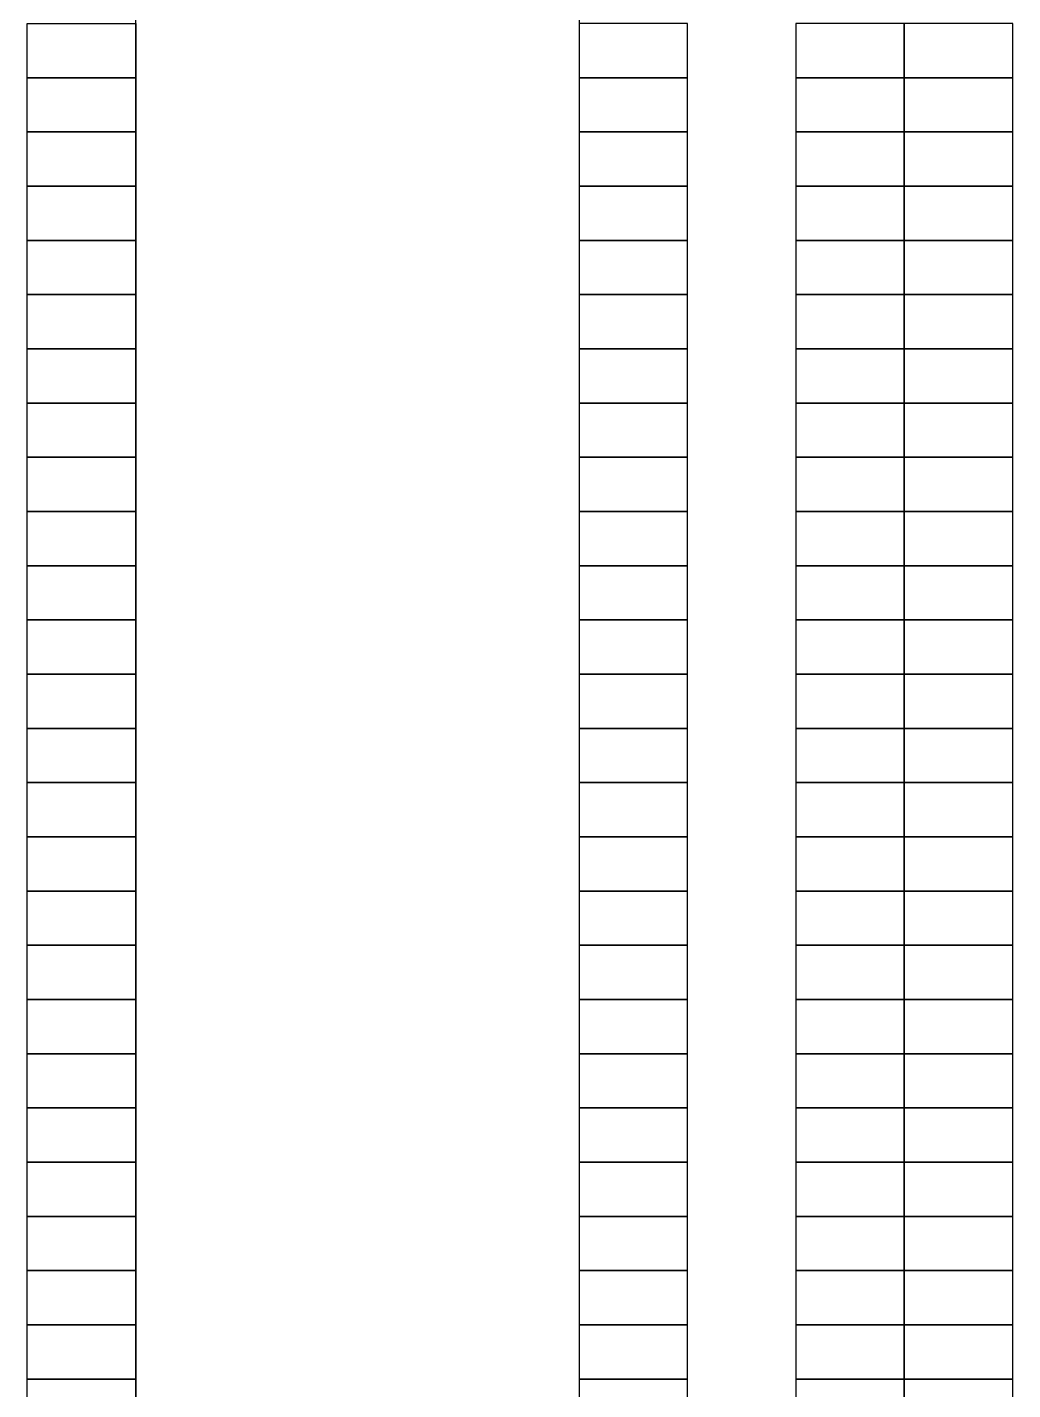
# Model space of a CAD drawing. Header units: millimetres. Extents: x 409504 to 410674, y 7402686 to 14806894.
# Drawn here: x 410014.6 to 410060, y 7402797 to 7402859.8 of the extents above; entities that cross this region are included whole.
import ezdxf

# ---------------------------------------------------------------- set-up
doc = ezdxf.new("R2010")
doc.units = ezdxf.units.MM
doc.layers.add('.. Vagas de Garagem', color=2, linetype='Continuous')
doc.layers.add('G_txareasdatas', color=1, linetype='Continuous')

msp = doc.modelspace()

# ---------------------------------------------------------------- linework, layer by layer
at = {"layer": '.. Vagas de Garagem'}
for points in [[(410014.597, 7402860.017), (410019.597, 7402860.017), (410019.597, 7402857.517), (410014.597, 7402857.517), (410014.597, 7402860.017)], [(410045.044, 7402860.017), (410040.044, 7402860.017), (410040.044, 7402857.517), (410045.044, 7402857.517), (410045.044, 7402860.017)], [(410055.044, 7402860.017), (410050.044, 7402860.017), (410050.044, 7402857.517), (410055.044, 7402857.517), (410055.044, 7402860.017)], [(410060.044, 7402860.017), (410055.044, 7402860.017), (410055.044, 7402857.517), (410060.044, 7402857.517), (410060.044, 7402860.017)], [(410014.597, 7402857.517), (410019.597, 7402857.517), (410019.597, 7402855.017), (410014.597, 7402855.017), (410014.597, 7402857.517)], [(410045.044, 7402857.517), (410040.044, 7402857.517), (410040.044, 7402855.017), (410045.044, 7402855.017), (410045.044, 7402857.517)], [(410055.044, 7402857.517), (410050.044, 7402857.517), (410050.044, 7402855.017), (410055.044, 7402855.017), (410055.044, 7402857.517)], [(410060.044, 7402857.517), (410055.044, 7402857.517), (410055.044, 7402855.017), (410060.044, 7402855.017), (410060.044, 7402857.517)], [(410014.597, 7402855.017), (410019.597, 7402855.017), (410019.597, 7402852.517), (410014.597, 7402852.517), (410014.597, 7402855.017)], [(410045.044, 7402855.017), (410040.044, 7402855.017), (410040.044, 7402852.517), (410045.044, 7402852.517), (410045.044, 7402855.017)], [(410055.044, 7402855.017), (410050.044, 7402855.017), (410050.044, 7402852.517), (410055.044, 7402852.517), (410055.044, 7402855.017)], [(410060.044, 7402855.017), (410055.044, 7402855.017), (410055.044, 7402852.517), (410060.044, 7402852.517), (410060.044, 7402855.017)], [(410014.597, 7402852.517), (410019.597, 7402852.517), (410019.597, 7402850.017), (410014.597, 7402850.017), (410014.597, 7402852.517)], [(410045.044, 7402852.517), (410040.044, 7402852.517), (410040.044, 7402850.017), (410045.044, 7402850.017), (410045.044, 7402852.517)], [(410055.044, 7402852.517), (410050.044, 7402852.517), (410050.044, 7402850.017), (410055.044, 7402850.017), (410055.044, 7402852.517)], [(410060.044, 7402852.517), (410055.044, 7402852.517), (410055.044, 7402850.017), (410060.044, 7402850.017), (410060.044, 7402852.517)], [(410014.597, 7402850.017), (410019.597, 7402850.017), (410019.597, 7402847.517), (410014.597, 7402847.517), (410014.597, 7402850.017)], [(410045.044, 7402850.017), (410040.044, 7402850.017), (410040.044, 7402847.517), (410045.044, 7402847.517), (410045.044, 7402850.017)], [(410055.044, 7402850.017), (410050.044, 7402850.017), (410050.044, 7402847.517), (410055.044, 7402847.517), (410055.044, 7402850.017)], [(410060.044, 7402850.017), (410055.044, 7402850.017), (410055.044, 7402847.517), (410060.044, 7402847.517), (410060.044, 7402850.017)], [(410014.597, 7402847.517), (410019.597, 7402847.517), (410019.597, 7402845.017), (410014.597, 7402845.017), (410014.597, 7402847.517)], [(410045.044, 7402847.517), (410040.044, 7402847.517), (410040.044, 7402845.017), (410045.044, 7402845.017), (410045.044, 7402847.517)], [(410055.044, 7402847.517), (410050.044, 7402847.517), (410050.044, 7402845.017), (410055.044, 7402845.017), (410055.044, 7402847.517)], [(410060.044, 7402847.517), (410055.044, 7402847.517), (410055.044, 7402845.017), (410060.044, 7402845.017), (410060.044, 7402847.517)], [(410014.597, 7402845.017), (410019.597, 7402845.017), (410019.597, 7402842.517), (410014.597, 7402842.517), (410014.597, 7402845.017)], [(410045.044, 7402845.017), (410040.044, 7402845.017), (410040.044, 7402842.517), (410045.044, 7402842.517), (410045.044, 7402845.017)], [(410055.044, 7402845.017), (410050.044, 7402845.017), (410050.044, 7402842.517), (410055.044, 7402842.517), (410055.044, 7402845.017)], [(410060.044, 7402845.017), (410055.044, 7402845.017), (410055.044, 7402842.517), (410060.044, 7402842.517), (410060.044, 7402845.017)], [(410014.597, 7402842.517), (410019.597, 7402842.517), (410019.597, 7402840.017), (410014.597, 7402840.017), (410014.597, 7402842.517)], [(410045.044, 7402842.517), (410040.044, 7402842.517), (410040.044, 7402840.017), (410045.044, 7402840.017), (410045.044, 7402842.517)], [(410055.044, 7402842.517), (410050.044, 7402842.517), (410050.044, 7402840.017), (410055.044, 7402840.017), (410055.044, 7402842.517)], [(410060.044, 7402842.517), (410055.044, 7402842.517), (410055.044, 7402840.017), (410060.044, 7402840.017), (410060.044, 7402842.517)], [(410014.597, 7402840.017), (410019.597, 7402840.017), (410019.597, 7402837.517), (410014.597, 7402837.517), (410014.597, 7402840.017)], [(410045.044, 7402840.017), (410040.044, 7402840.017), (410040.044, 7402837.517), (410045.044, 7402837.517), (410045.044, 7402840.017)], [(410055.044, 7402840.017), (410050.044, 7402840.017), (410050.044, 7402837.517), (410055.044, 7402837.517), (410055.044, 7402840.017)], [(410060.044, 7402840.017), (410055.044, 7402840.017), (410055.044, 7402837.517), (410060.044, 7402837.517), (410060.044, 7402840.017)], [(410014.597, 7402837.517), (410019.597, 7402837.517), (410019.597, 7402835.017), (410014.597, 7402835.017), (410014.597, 7402837.517)], [(410045.044, 7402837.517), (410040.044, 7402837.517), (410040.044, 7402835.017), (410045.044, 7402835.017), (410045.044, 7402837.517)], [(410055.044, 7402837.517), (410050.044, 7402837.517), (410050.044, 7402835.017), (410055.044, 7402835.017), (410055.044, 7402837.517)], [(410060.044, 7402837.517), (410055.044, 7402837.517), (410055.044, 7402835.017), (410060.044, 7402835.017), (410060.044, 7402837.517)], [(410014.597, 7402835.017), (410019.597, 7402835.017), (410019.597, 7402832.517), (410014.597, 7402832.517), (410014.597, 7402835.017)], [(410045.044, 7402835.017), (410040.044, 7402835.017), (410040.044, 7402832.517), (410045.044, 7402832.517), (410045.044, 7402835.017)], [(410055.044, 7402835.017), (410050.044, 7402835.017), (410050.044, 7402832.517), (410055.044, 7402832.517), (410055.044, 7402835.017)], [(410060.044, 7402835.017), (410055.044, 7402835.017), (410055.044, 7402832.517), (410060.044, 7402832.517), (410060.044, 7402835.017)], [(410014.597, 7402832.517), (410019.597, 7402832.517), (410019.597, 7402830.017), (410014.597, 7402830.017), (410014.597, 7402832.517)], [(410045.044, 7402832.517), (410040.044, 7402832.517), (410040.044, 7402830.017), (410045.044, 7402830.017), (410045.044, 7402832.517)], [(410055.044, 7402832.517), (410050.044, 7402832.517), (410050.044, 7402830.017), (410055.044, 7402830.017), (410055.044, 7402832.517)], [(410060.044, 7402832.517), (410055.044, 7402832.517), (410055.044, 7402830.017), (410060.044, 7402830.017), (410060.044, 7402832.517)], [(410014.597, 7402830.017), (410019.597, 7402830.017), (410019.597, 7402827.517), (410014.597, 7402827.517), (410014.597, 7402830.017)], [(410045.044, 7402830.017), (410040.044, 7402830.017), (410040.044, 7402827.517), (410045.044, 7402827.517), (410045.044, 7402830.017)], [(410055.044, 7402830.017), (410050.044, 7402830.017), (410050.044, 7402827.517), (410055.044, 7402827.517), (410055.044, 7402830.017)], [(410060.044, 7402830.017), (410055.044, 7402830.017), (410055.044, 7402827.517), (410060.044, 7402827.517), (410060.044, 7402830.017)], [(410014.597, 7402827.517), (410019.597, 7402827.517), (410019.597, 7402825.017), (410014.597, 7402825.017), (410014.597, 7402827.517)], [(410045.044, 7402827.517), (410040.044, 7402827.517), (410040.044, 7402825.017), (410045.044, 7402825.017), (410045.044, 7402827.517)], [(410055.044, 7402827.517), (410050.044, 7402827.517), (410050.044, 7402825.017), (410055.044, 7402825.017), (410055.044, 7402827.517)], [(410060.044, 7402827.517), (410055.044, 7402827.517), (410055.044, 7402825.017), (410060.044, 7402825.017), (410060.044, 7402827.517)], [(410014.597, 7402825.017), (410019.597, 7402825.017), (410019.597, 7402822.517), (410014.597, 7402822.517), (410014.597, 7402825.017)], [(410045.044, 7402825.017), (410040.044, 7402825.017), (410040.044, 7402822.517), (410045.044, 7402822.517), (410045.044, 7402825.017)], [(410055.044, 7402825.017), (410050.044, 7402825.017), (410050.044, 7402822.517), (410055.044, 7402822.517), (410055.044, 7402825.017)], [(410060.044, 7402825.017), (410055.044, 7402825.017), (410055.044, 7402822.517), (410060.044, 7402822.517), (410060.044, 7402825.017)], [(410014.597, 7402822.517), (410019.597, 7402822.517), (410019.597, 7402820.017), (410014.597, 7402820.017), (410014.597, 7402822.517)], [(410045.044, 7402822.517), (410040.044, 7402822.517), (410040.044, 7402820.017), (410045.044, 7402820.017), (410045.044, 7402822.517)], [(410055.044, 7402822.517), (410050.044, 7402822.517), (410050.044, 7402820.017), (410055.044, 7402820.017), (410055.044, 7402822.517)], [(410060.044, 7402822.517), (410055.044, 7402822.517), (410055.044, 7402820.017), (410060.044, 7402820.017), (410060.044, 7402822.517)], [(410014.597, 7402820.017), (410019.597, 7402820.017), (410019.597, 7402817.517), (410014.597, 7402817.517), (410014.597, 7402820.017)], [(410045.044, 7402820.017), (410040.044, 7402820.017), (410040.044, 7402817.517), (410045.044, 7402817.517), (410045.044, 7402820.017)], [(410055.044, 7402820.017), (410050.044, 7402820.017), (410050.044, 7402817.517), (410055.044, 7402817.517), (410055.044, 7402820.017)], [(410060.044, 7402820.017), (410055.044, 7402820.017), (410055.044, 7402817.517), (410060.044, 7402817.517), (410060.044, 7402820.017)], [(410014.597, 7402817.517), (410019.597, 7402817.517), (410019.597, 7402815.017), (410014.597, 7402815.017), (410014.597, 7402817.517)], [(410045.044, 7402817.517), (410040.044, 7402817.517), (410040.044, 7402815.017), (410045.044, 7402815.017), (410045.044, 7402817.517)], [(410055.044, 7402817.517), (410050.044, 7402817.517), (410050.044, 7402815.017), (410055.044, 7402815.017), (410055.044, 7402817.517)], [(410060.044, 7402817.517), (410055.044, 7402817.517), (410055.044, 7402815.017), (410060.044, 7402815.017), (410060.044, 7402817.517)], [(410014.597, 7402815.017), (410019.597, 7402815.017), (410019.597, 7402812.517), (410014.597, 7402812.517), (410014.597, 7402815.017)], [(410045.044, 7402815.017), (410040.044, 7402815.017), (410040.044, 7402812.517), (410045.044, 7402812.517), (410045.044, 7402815.017)], [(410055.044, 7402815.017), (410050.044, 7402815.017), (410050.044, 7402812.517), (410055.044, 7402812.517), (410055.044, 7402815.017)], [(410060.044, 7402815.017), (410055.044, 7402815.017), (410055.044, 7402812.517), (410060.044, 7402812.517), (410060.044, 7402815.017)], [(410014.597, 7402812.517), (410019.597, 7402812.517), (410019.597, 7402810.017), (410014.597, 7402810.017), (410014.597, 7402812.517)], [(410045.044, 7402812.517), (410040.044, 7402812.517), (410040.044, 7402810.017), (410045.044, 7402810.017), (410045.044, 7402812.517)], [(410055.044, 7402812.517), (410050.044, 7402812.517), (410050.044, 7402810.017), (410055.044, 7402810.017), (410055.044, 7402812.517)], [(410060.044, 7402812.517), (410055.044, 7402812.517), (410055.044, 7402810.017), (410060.044, 7402810.017), (410060.044, 7402812.517)], [(410014.597, 7402810.017), (410019.597, 7402810.017), (410019.597, 7402807.517), (410014.597, 7402807.517), (410014.597, 7402810.017)], [(410045.044, 7402810.017), (410040.044, 7402810.017), (410040.044, 7402807.517), (410045.044, 7402807.517), (410045.044, 7402810.017)], [(410055.044, 7402810.017), (410050.044, 7402810.017), (410050.044, 7402807.517), (410055.044, 7402807.517), (410055.044, 7402810.017)], [(410060.044, 7402810.017), (410055.044, 7402810.017), (410055.044, 7402807.517), (410060.044, 7402807.517), (410060.044, 7402810.017)], [(410014.597, 7402807.517), (410019.597, 7402807.517), (410019.597, 7402805.017), (410014.597, 7402805.017), (410014.597, 7402807.517)], [(410045.044, 7402807.517), (410040.044, 7402807.517), (410040.044, 7402805.017), (410045.044, 7402805.017), (410045.044, 7402807.517)], [(410055.044, 7402807.517), (410050.044, 7402807.517), (410050.044, 7402805.017), (410055.044, 7402805.017), (410055.044, 7402807.517)], [(410060.044, 7402807.517), (410055.044, 7402807.517), (410055.044, 7402805.017), (410060.044, 7402805.017), (410060.044, 7402807.517)], [(410014.597, 7402805.017), (410019.597, 7402805.017), (410019.597, 7402802.517), (410014.597, 7402802.517), (410014.597, 7402805.017)], [(410045.044, 7402805.017), (410040.044, 7402805.017), (410040.044, 7402802.517), (410045.044, 7402802.517), (410045.044, 7402805.017)], [(410055.044, 7402805.017), (410050.044, 7402805.017), (410050.044, 7402802.517), (410055.044, 7402802.517), (410055.044, 7402805.017)], [(410060.044, 7402805.017), (410055.044, 7402805.017), (410055.044, 7402802.517), (410060.044, 7402802.517), (410060.044, 7402805.017)], [(410014.597, 7402802.517), (410019.597, 7402802.517), (410019.597, 7402800.017), (410014.597, 7402800.017), (410014.597, 7402802.517)], [(410045.044, 7402802.517), (410040.044, 7402802.517), (410040.044, 7402800.017), (410045.044, 7402800.017), (410045.044, 7402802.517)], [(410055.044, 7402802.517), (410050.044, 7402802.517), (410050.044, 7402800.017), (410055.044, 7402800.017), (410055.044, 7402802.517)], [(410060.044, 7402802.517), (410055.044, 7402802.517), (410055.044, 7402800.017), (410060.044, 7402800.017), (410060.044, 7402802.517)], [(410014.597, 7402800.017), (410019.597, 7402800.017), (410019.597, 7402797.517), (410014.597, 7402797.517), (410014.597, 7402800.017)], [(410045.044, 7402800.017), (410040.044, 7402800.017), (410040.044, 7402797.517), (410045.044, 7402797.517), (410045.044, 7402800.017)], [(410055.044, 7402800.017), (410050.044, 7402800.017), (410050.044, 7402797.517), (410055.044, 7402797.517), (410055.044, 7402800.017)], [(410060.044, 7402800.017), (410055.044, 7402800.017), (410055.044, 7402797.517), (410060.044, 7402797.517), (410060.044, 7402800.017)], [(410014.597, 7402797.517), (410019.597, 7402797.517), (410019.597, 7402795.017), (410014.597, 7402795.017), (410014.597, 7402797.517)], [(410045.044, 7402797.517), (410040.044, 7402797.517), (410040.044, 7402795.017), (410045.044, 7402795.017), (410045.044, 7402797.517)], [(410055.044, 7402797.517), (410050.044, 7402797.517), (410050.044, 7402795.017), (410055.044, 7402795.017), (410055.044, 7402797.517)], [(410060.044, 7402797.517), (410055.044, 7402797.517), (410055.044, 7402795.017), (410060.044, 7402795.017), (410060.044, 7402797.517)]]:
    msp.add_lwpolyline(points, dxfattribs=at)
at = {"layer": 'G_txareasdatas'}
msp.add_lwpolyline([(410019.597, 7402905.017), (410040.044, 7402905.017), (410040.044, 7402753), (410019.597, 7402759.539)], close=True, dxfattribs=at)

doc.saveas('drawing.dxf')
